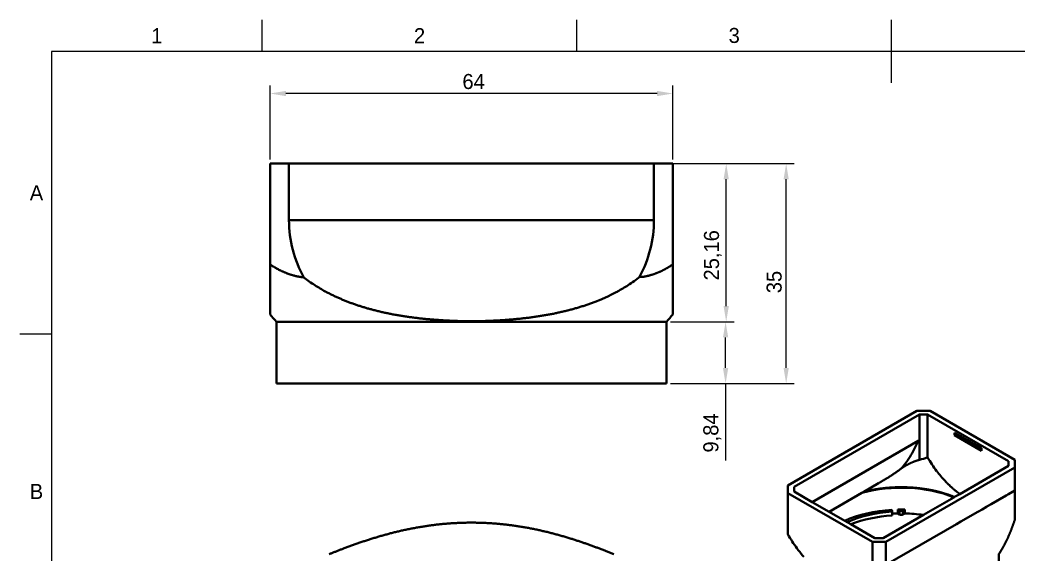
# Model space of a CAD drawing. Header units: millimetres. Extents: x 15 to 292, y 5 to 205.
# Drawn here: x 15 to 173.6, y 120 to 205 of the extents above; entities that cross this region are included whole.
import ezdxf

# ---------------------------------------------------------------- set-up
doc = ezdxf.new("R2010")
doc.units = ezdxf.units.MM
for name, color, linetype in [('Annotations', 7, 'Continuous'), ('Border', 7, 'Continuous'), ('Geometries', 7, 'Continuous')]:
    doc.layers.add(name, color=color, linetype=linetype)
doc.styles.add('Shapr0', font='txt', dxfattribs={"height": 2.3925})
doc.styles.add('Shapr7', font='txt', dxfattribs={"height": 2.3925})
doc.dimstyles.new('ISO-25', dxfattribs={"dimtxt": 2.5, "dimasz": 2.5, "dimexe": 1.25, "dimexo": 0.625, "dimtad": 1, "dimtxsty": 'Standard', "dimcen": 2.5, "dimadec": 0, "dimazin": 0, "dimtfac": 1, "dimtmove": 0, "dimatfit": 3, "dimfxl": 1, "dimarcsym": 0})

# ---------------------------------------------------------------- blocks, each defined once
blk = doc.blocks.new('*D2')
at = {"layer": 'Annotations', "color": 0, "linetype": 'Continuous', "lineweight": 15}
for p, q in [((54.75, 182.78), (54.75, 194.55)), ((118.75, 182.78), (118.75, 194.55)), ((116.25, 193.3), (57.25, 193.3))]:
    blk.add_line(p, q, dxfattribs=at)
at = {"layer": 'Annotations', "color": 0}
for points in [[(57.25, 193.71), (57.25, 192.88), (54.75, 193.3)], [(116.25, 192.88), (116.25, 193.71), (118.75, 193.3)]]:
    blk.add_solid(points, dxfattribs=at)
at = {"layer": 'Defpoints', "color": 0}
for p in [(54.75, 193.3), (54.75, 182.15), (118.75, 182.15)]:
    blk.add_point(p, dxfattribs=at)
at = {"layer": 'Annotations', "color": 0, "lineweight": 15, "insert": (87.09, 195.19), "char_height": 2.393, "attachment_point": 5, "style": 'Shapr7'}
blk.add_mtext('\\A1;64', dxfattribs=at)
blk = doc.blocks.new('*D3')
at = {"layer": 'Annotations', "color": 0, "linetype": 'Continuous', "lineweight": 15}
for p, q in [((116.38, 182.15), (138.01, 182.15)), ((136.76, 149.65), (136.76, 179.65)), ((118.38, 147.15), (138.01, 147.15))]:
    blk.add_line(p, q, dxfattribs=at)
at = {"layer": 'Annotations', "color": 0}
for points in [[(137.17, 179.65), (136.34, 179.65), (136.76, 182.15)], [(136.34, 149.65), (137.17, 149.65), (136.76, 147.15)]]:
    blk.add_solid(points, dxfattribs=at)
at = {"layer": 'Defpoints', "color": 0}
for p in [(115.75, 182.15), (136.76, 182.15), (117.75, 147.15)]:
    blk.add_point(p, dxfattribs=at)
at = {"layer": 'Annotations', "color": 0, "lineweight": 15, "insert": (134.86, 163.31), "char_height": 2.393, "attachment_point": 5, "rotation": 90, "style": 'Shapr7'}
blk.add_mtext('\\A1;35', dxfattribs=at)
blk = doc.blocks.new('*D4')
at = {"layer": 'Annotations', "color": 0, "linetype": 'Continuous', "lineweight": 15}
for p, q in [((118.37, 156.99), (128.38, 156.99)), ((127.13, 149.65), (127.13, 154.49)), ((118.37, 147.15), (128.38, 147.15)), ((127.13, 147.15), (127.13, 134.9))]:
    blk.add_line(p, q, dxfattribs=at)
at = {"layer": 'Annotations', "color": 0}
for points in [[(127.55, 154.49), (126.71, 154.49), (127.13, 156.99)], [(126.71, 149.65), (127.55, 149.65), (127.13, 147.15)]]:
    blk.add_solid(points, dxfattribs=at)
at = {"layer": 'Defpoints', "color": 0}
for p in [(117.75, 156.99), (127.13, 156.99), (117.75, 147.15)]:
    blk.add_point(p, dxfattribs=at)
at = {"layer": 'Annotations', "color": 0, "lineweight": 15, "insert": (125.01, 139.3), "char_height": 2.393, "attachment_point": 5, "rotation": 90, "style": 'Shapr7'}
blk.add_mtext('\\A1;9,84', dxfattribs=at)
blk = doc.blocks.new('*D5')
at = {"layer": 'Annotations', "color": 0, "linetype": 'Continuous', "lineweight": 15}
for p, q in [((119.38, 182.15), (128.48, 182.15)), ((127.23, 159.49), (127.23, 179.65)), ((118.37, 156.99), (128.48, 156.99))]:
    blk.add_line(p, q, dxfattribs=at)
at = {"layer": 'Annotations', "color": 0}
for points in [[(127.65, 179.65), (126.81, 179.65), (127.23, 182.15)], [(126.81, 159.49), (127.65, 159.49), (127.23, 156.99)]]:
    blk.add_solid(points, dxfattribs=at)
at = {"layer": 'Defpoints', "color": 0}
for p in [(118.75, 182.15), (127.23, 182.15), (117.75, 156.99)]:
    blk.add_point(p, dxfattribs=at)
at = {"layer": 'Annotations', "color": 0, "lineweight": 15, "insert": (125.11, 167.56), "char_height": 2.393, "attachment_point": 5, "rotation": 90, "style": 'Shapr7'}
blk.add_mtext('\\A1;25,16', dxfattribs=at)

msp = doc.modelspace()

# ---------------------------------------------------------------- linework, layer by layer
at = {"layer": 'Border', "linetype": 'Continuous', "lineweight": 15}
for p, q in [((53.5, 200), (53.5, 205)), ((103.5, 200), (103.5, 205)), ((153.5, 195), (153.5, 205)), ((287, 200), (20, 200)), ((20, 200), (20, 10)), ((20, 155), (15, 155))]:
    msp.add_line(p, q, dxfattribs=at)
at = {"layer": 'Geometries', "linetype": 'Continuous', "lineweight": 40}
for p, q in [((54.75, 166.12), (54.75, 182.15)), ((54.75, 182.15), (57.75, 182.15)), ((57.75, 182.15), (57.75, 173.15)), ((115.75, 182.15), (57.75, 182.15)), ((115.75, 173.151), (115.75, 182.15)), ((115.75, 182.15), (118.75, 182.15)), ((118.75, 166.121), (118.75, 182.15)), ((57.75, 173.15), (58.578, 173.15)), ((86.798, 173.15), (58.578, 173.15)), ((114.922, 173.151), (86.798, 173.15)), ((115.75, 173.151), (114.922, 173.151)), ((54.75, 166.073), (54.75, 166.12)), ((54.75, 165.955), (54.75, 166.073)), ((54.75, 162.737), (54.75, 165.955)), ((118.749, 166.12), (118.749, 166.073)), ((118.749, 166.073), (118.749, 166.014)), ((118.749, 166.014), (118.749, 165.955)), ((118.75, 165.054), (118.75, 165.956)), ((118.75, 164.775), (118.75, 165.054)), ((113.445, 164.151), (113.524, 164.151)), ((113.524, 164.151), (114.131, 164.151)), ((114.186, 164.161), (114.131, 164.151)), ((114.186, 164.161), (114.186, 164.161)), ((118.75, 163.403), (118.75, 164.775)), ((118.75, 163.297), (118.75, 163.403)), ((54.75, 160.22), (54.75, 162.737)), ((61.863, 162.805), (61.861, 162.806)), ((63.527, 161.818), (63.525, 161.819)), ((109.976, 161.82), (109.974, 161.819)), ((111.637, 162.805), (111.635, 162.804)), ((118.75, 163.017), (118.75, 163.297)), ((118.75, 163.016), (118.75, 162.737)), ((118.75, 162.737), (118.75, 160.22)), ((54.75, 159.319), (54.75, 160.22)), ((118.75, 159.32), (118.75, 160.221)), ((54.75, 159.312), (54.75, 159.315)), ((54.75, 158.689), (54.75, 159.312)), ((54.75, 158.554), (54.75, 158.689)), ((118.749, 159.312), (118.749, 159.317)), ((118.749, 158.689), (118.749, 159.099)), ((118.749, 158.554), (118.749, 158.689)), ((118.75, 159.1), (118.75, 159.313)), ((54.75, 158.15), (54.75, 158.554)), ((83.808, 157.15), (83.807, 157.15)), ((89.692, 157.15), (89.691, 157.15)), ((64.435, 156.993), (55.75, 156.992)), ((55.75, 147.15), (55.75, 156.992)), ((64.87, 156.993), (64.435, 156.993)), ((117.75, 156.993), (64.87, 156.993)), ((117.75, 147.15), (117.75, 156.993)), ((55.75, 147.15), (117.75, 147.15)), ((137.017, 130.969), (157.523, 142.808)), ((159.644, 142.808), (157.523, 142.808)), ((159.644, 142.808), (173.079, 135.052)), ((138.017, 130.73), (157.937, 142.231)), ((157.937, 138.149), (157.937, 142.231)), ((157.937, 142.231), (159.23, 142.231)), ((159.23, 135.432), (159.23, 142.231)), ((159.23, 142.231), (172.079, 134.812)), ((140.906, 128.316), (157.728, 138.028)), ((157.728, 138.028), (157.937, 138.149)), ((157.937, 135.024), (157.937, 138.149)), ((163.533, 139.338), (163.533, 138.93)), ((163.71, 139.236), (163.533, 139.338)), ((163.533, 138.93), (163.71, 139.236)), ((167.776, 136.48), (163.533, 138.93)), ((167.776, 136.889), (163.71, 139.236)), ((167.776, 136.889), (167.776, 136.48)), ((173.079, 133.827), (173.079, 135.052)), ((173.079, 133.827), (152.573, 121.988)), ((160.658, 133.242), (160.692, 133.222)), ((172.079, 134.066), (164.334, 129.594)), ((172.079, 134.812), (172.079, 134.066)), ((173.079, 130.153), (173.079, 133.827)), ((137.017, 130.969), (137.017, 129.744)), ((138.017, 129.984), (138.017, 130.73)), ((149.086, 129.943), (151.446, 131.305)), ((173.079, 130.153), (172.079, 129.576)), ((173.079, 130.153), (173.079, 125.818)), ((150.452, 121.988), (137.017, 129.744)), ((137.017, 129.744), (137.017, 123.2)), ((140.906, 128.316), (138.017, 129.984)), ((143.587, 126.768), (148.802, 129.779)), ((148.802, 129.779), (149.086, 129.943)), ((163.416, 129.064), (158.561, 126.261)), ((163.516, 129.122), (163.416, 129.064)), ((164.334, 129.594), (163.516, 129.122)), ((171.742, 129.381), (169.311, 127.977)), ((172.079, 129.576), (171.742, 129.381)), ((143.587, 126.768), (140.906, 128.316)), ((153.547, 127.077), (153.582, 126.789)), ((154.499, 127.116), (154.499, 126.504)), ((154.499, 127.116), (154.787, 126.955)), ((154.787, 126.343), (154.787, 126.955)), ((155.313, 126.958), (155.588, 127.116)), ((155.313, 126.958), (155.313, 126.345)), ((155.588, 127.116), (155.588, 126.504)), ((167.878, 127.15), (167.337, 126.838)), ((168.603, 127.568), (167.878, 127.15)), ((168.665, 127.604), (168.603, 127.568)), ((169.311, 127.977), (168.665, 127.604)), ((146.072, 125.333), (143.587, 126.768)), ((146.428, 125.127), (146.072, 125.333)), ((158.561, 126.261), (152.159, 122.565)), ((153.582, 126.789), (153.582, 126.467)), ((153.582, 126.467), (153.582, 126.177)), ((154.499, 126.504), (154.787, 126.343)), ((155.313, 126.345), (155.588, 126.504)), ((167.237, 126.78), (164.502, 125.201)), ((167.337, 126.838), (167.237, 126.78)), ((173.079, 125.818), (173.079, 125.538)), ((173.079, 125.538), (173.107, 125.554)), ((147.04, 124.774), (146.428, 125.127)), ((150.866, 122.565), (147.04, 124.774)), ((152.573, 118.313), (163.825, 124.809)), ((164.502, 125.201), (163.825, 124.809)), ((152.159, 122.565), (150.866, 122.565)), ((150.452, 115.443), (150.452, 121.988)), ((150.452, 121.988), (152.573, 121.988)), ((152.573, 121.988), (152.573, 118.313)), ((170.548, 118.109), (170.548, 120.042))]:
    msp.add_line(p, q, dxfattribs=at)
at = {"layer": 'Geometries', "linetype": 'Continuous', "lineweight": 40, "flags": 128}
for points in [[(60.037, 164.05), (59.961, 164.059), (59.884, 164.069), (59.807, 164.079), (59.73, 164.09), (59.653, 164.102), (59.577, 164.114), (59.5, 164.127), (59.423, 164.14), (59.346, 164.154), (59.269, 164.168), (59.193, 164.183), (59.116, 164.199), (59.039, 164.215), (58.963, 164.232), (58.886, 164.249), (58.81, 164.267), (58.734, 164.285), (58.658, 164.304), (58.581, 164.324), (58.505, 164.344), (58.43, 164.365), (58.354, 164.386), (58.278, 164.408), (58.202, 164.43), (58.126, 164.453), (58.051, 164.477), (57.975, 164.501), (57.899, 164.526), (57.824, 164.551), (57.749, 164.577), (57.674, 164.603), (57.599, 164.63), (57.524, 164.657), (57.449, 164.685), (57.375, 164.714), (57.3, 164.743), (57.226, 164.772), (57.151, 164.803), (57.077, 164.833), (57.003, 164.865), (56.929, 164.897), (56.855, 164.929), (56.781, 164.962), (56.707, 164.996), (56.629, 165.032), (56.55, 165.069), (56.472, 165.106), (56.395, 165.145), (56.317, 165.183), (56.239, 165.223), (56.162, 165.263), (56.085, 165.303), (56.008, 165.345), (55.931, 165.386), (55.854, 165.429), (55.777, 165.472), (55.701, 165.516), (55.624, 165.56), (55.548, 165.605), (55.467, 165.654), (55.387, 165.703), (55.306, 165.752), (55.226, 165.803), (55.146, 165.854), (55.067, 165.906), (54.987, 165.958), (54.908, 166.011), (54.829, 166.065), (54.75, 166.12)], [(118.75, 166.121), (118.679, 166.072), (118.607, 166.023), (118.536, 165.975), (118.464, 165.927), (118.392, 165.88), (118.32, 165.833), (118.247, 165.787), (118.175, 165.742), (118.102, 165.697), (118.029, 165.653), (117.956, 165.609), (117.883, 165.565), (117.809, 165.522), (117.735, 165.48), (117.661, 165.439), (117.587, 165.398), (117.513, 165.357), (117.439, 165.317), (117.365, 165.278), (117.291, 165.239), (117.216, 165.201), (117.141, 165.164), (117.066, 165.126), (116.991, 165.09), (116.916, 165.054), (116.841, 165.019), (116.765, 164.984), (116.689, 164.95), (116.613, 164.916), (116.537, 164.883), (116.461, 164.851), (116.385, 164.819), (116.309, 164.787), (116.233, 164.757), (116.156, 164.727), (116.08, 164.697), (116.003, 164.668), (115.926, 164.64), (115.849, 164.612), (115.772, 164.585), (115.695, 164.558), (115.618, 164.532), (115.54, 164.507), (115.463, 164.482), (115.385, 164.458), (115.302, 164.432), (115.219, 164.408), (115.136, 164.384), (115.053, 164.361), (114.97, 164.338), (114.886, 164.317), (114.803, 164.295), (114.719, 164.275), (114.636, 164.255), (114.552, 164.236), (114.468, 164.218), (114.384, 164.2), (114.3, 164.183), (114.215, 164.166), (114.186, 164.161)], [(60.115, 164.041), (60.038, 164.05), (60.037, 164.05)], [(81.703, 157.258), (81.621, 157.263), (81.443, 157.275), (81.265, 157.288), (81.087, 157.301), (80.91, 157.314), (80.741, 157.327), (80.573, 157.341), (80.405, 157.355), (80.237, 157.369), (80.069, 157.384), (79.901, 157.399), (79.733, 157.414), (79.565, 157.43), (79.398, 157.447), (79.23, 157.463), (79.063, 157.481), (78.896, 157.498), (78.729, 157.516), (78.562, 157.535), (78.395, 157.554), (78.228, 157.573), (78.061, 157.593), (77.894, 157.613), (77.727, 157.634), (77.56, 157.655), (77.395, 157.676), (77.229, 157.698), (77.063, 157.721), (76.898, 157.743), (76.733, 157.767), (76.568, 157.79), (76.403, 157.815), (76.238, 157.839), (76.074, 157.864), (75.909, 157.89), (75.745, 157.916), (75.581, 157.943), (75.418, 157.97), (75.254, 157.997), (75.091, 158.025), (74.927, 158.054), (74.763, 158.083), (74.599, 158.112), (74.436, 158.143), (74.273, 158.173), (74.111, 158.204), (73.949, 158.236), (73.787, 158.268), (73.626, 158.3), (73.464, 158.333), (73.303, 158.367), (73.142, 158.401), (72.981, 158.435), (72.821, 158.47), (72.661, 158.506), (72.501, 158.542), (72.341, 158.579), (72.182, 158.616), (72.022, 158.654), (71.863, 158.693), (71.704, 158.732), (71.544, 158.772), (71.386, 158.812), (71.227, 158.853), (71.068, 158.894), (70.928, 158.931), (70.787, 158.969), (70.647, 159.008), (70.507, 159.046), (70.368, 159.085), (70.228, 159.125), (70.089, 159.165), (69.95, 159.206), (69.811, 159.247), (69.673, 159.289), (69.534, 159.331), (69.396, 159.373), (69.258, 159.416), (69.121, 159.46), (68.983, 159.504), (68.846, 159.549), (68.709, 159.594), (68.572, 159.64), (68.435, 159.686), (68.298, 159.733), (68.161, 159.78), (68.025, 159.828), (67.889, 159.877), (67.753, 159.926), (67.618, 159.976), (67.483, 160.026), (67.348, 160.076), (67.214, 160.127), (67.08, 160.179), (66.946, 160.231), (66.812, 160.284), (66.679, 160.337), (66.546, 160.391), (66.413, 160.445), (66.28, 160.501), (66.148, 160.556), (66.016, 160.613), (65.884, 160.669), (65.752, 160.727), (65.622, 160.785), (65.491, 160.843), (65.36, 160.903), (65.23, 160.962), (65.101, 161.023), (64.971, 161.084), (64.842, 161.145), (64.713, 161.207), (64.585, 161.27), (64.457, 161.334), (64.328, 161.398), (64.201, 161.463), (64.073, 161.528), (63.946, 161.594), (63.819, 161.661), (63.701, 161.724), (63.583, 161.788), (63.527, 161.818)], [(109.974, 161.819), (109.875, 161.766), (109.765, 161.707), (109.656, 161.648), (109.546, 161.591), (109.435, 161.533), (109.325, 161.476), (109.214, 161.42), (109.102, 161.364), (108.991, 161.308), (108.879, 161.253), (108.767, 161.199), (108.65, 161.142), (108.532, 161.086), (108.414, 161.03), (108.296, 160.975), (108.177, 160.92), (108.058, 160.866), (107.939, 160.813), (107.82, 160.76), (107.7, 160.707), (107.581, 160.655), (107.46, 160.603), (107.34, 160.552), (107.219, 160.501), (107.098, 160.451), (106.977, 160.401), (106.834, 160.343), (106.69, 160.285), (106.546, 160.228), (106.402, 160.172), (106.257, 160.116), (106.112, 160.062), (105.967, 160.007), (105.821, 159.954), (105.675, 159.9), (105.529, 159.848), (105.382, 159.796), (105.235, 159.745), (105.088, 159.695), (104.941, 159.645), (104.793, 159.595), (104.645, 159.546), (104.496, 159.498), (104.346, 159.45), (104.197, 159.403), (104.047, 159.356), (103.898, 159.31), (103.748, 159.265), (103.598, 159.221), (103.448, 159.177), (103.298, 159.133), (103.147, 159.09), (102.996, 159.048), (102.845, 159.006), (102.694, 158.965), (102.542, 158.924), (102.39, 158.884), (102.238, 158.844), (102.086, 158.805), (101.933, 158.766), (101.78, 158.728), (101.626, 158.691), (101.472, 158.653), (101.318, 158.617), (101.164, 158.581), (101.009, 158.545), (100.855, 158.51), (100.701, 158.476), (100.546, 158.442), (100.391, 158.408), (100.236, 158.375), (100.081, 158.343), (99.925, 158.311), (99.77, 158.279), (99.614, 158.248), (99.458, 158.218), (99.302, 158.188), (99.145, 158.158), (98.989, 158.129), (98.832, 158.1), (98.675, 158.072), (98.517, 158.044), (98.359, 158.017), (98.201, 157.99), (98.042, 157.963), (97.884, 157.937), (97.714, 157.91), (97.545, 157.883), (97.375, 157.857), (97.205, 157.831), (97.035, 157.806), (96.864, 157.781), (96.694, 157.757), (96.523, 157.733), (96.352, 157.709), (96.181, 157.687), (96.01, 157.664), (95.839, 157.642), (95.667, 157.621), (95.495, 157.6), (95.323, 157.579), (95.151, 157.559), (94.978, 157.539), (94.805, 157.52), (94.631, 157.501), (94.458, 157.483), (94.294, 157.466), (94.129, 157.45), (93.965, 157.434), (93.8, 157.418), (93.636, 157.402), (93.471, 157.388), (93.306, 157.373), (93.141, 157.359), (92.976, 157.345), (92.811, 157.332), (92.645, 157.319), (92.48, 157.306), (92.314, 157.294), (92.149, 157.282), (91.983, 157.27), (91.817, 157.259)], [(118.749, 158.15), (118.749, 158.156), (118.749, 158.172), (118.749, 158.198), (118.749, 158.234), (118.749, 158.28), (118.749, 158.334), (118.749, 158.398), (118.749, 158.471), (118.749, 158.554)], [(155.003, 133.615), (155.022, 133.636), (155.04, 133.656), (155.059, 133.677), (155.078, 133.698), (155.097, 133.719), (155.116, 133.74), (155.135, 133.761), (155.154, 133.783), (155.173, 133.805), (155.192, 133.827), (155.212, 133.849), (155.231, 133.872), (155.254, 133.899), (155.277, 133.925), (155.3, 133.953), (155.323, 133.98), (155.346, 134.007), (155.369, 134.035), (155.392, 134.063), (155.415, 134.092), (155.438, 134.12), (155.461, 134.149), (155.485, 134.178), (155.508, 134.207), (155.532, 134.237), (155.555, 134.267), (155.579, 134.296), (155.602, 134.326), (155.626, 134.357), (155.649, 134.387), (155.672, 134.418), (155.696, 134.448), (155.719, 134.479), (155.743, 134.51), (155.766, 134.542), (155.789, 134.573), (155.813, 134.605), (155.836, 134.637), (155.86, 134.669), (155.883, 134.701), (155.907, 134.734), (155.93, 134.767), (155.954, 134.799), (155.977, 134.832), (156, 134.865), (156.023, 134.898), (156.047, 134.932), (156.076, 134.974), (156.105, 135.016), (156.134, 135.058), (156.162, 135.101), (156.191, 135.144), (156.22, 135.187), (156.249, 135.23), (156.278, 135.274), (156.302, 135.312), (156.327, 135.351), (156.352, 135.389), (156.377, 135.428), (156.399, 135.462)], [(157.937, 135.024), (157.904, 135.017), (157.872, 135.009), (157.839, 135), (157.806, 134.992), (157.774, 134.983), (157.733, 134.972), (157.693, 134.96), (157.652, 134.948), (157.612, 134.936), (157.571, 134.923), (157.531, 134.91), (157.491, 134.897), (157.45, 134.884), (157.402, 134.867), (157.355, 134.851), (157.307, 134.833), (157.259, 134.816), (157.211, 134.798), (157.164, 134.78), (157.117, 134.762), (157.069, 134.743), (157.022, 134.724), (156.975, 134.705), (156.928, 134.686), (156.881, 134.666), (156.834, 134.646), (156.787, 134.626), (156.741, 134.606), (156.694, 134.585), (156.647, 134.564), (156.601, 134.543), (156.555, 134.522), (156.508, 134.5), (156.46, 134.477), (156.411, 134.454), (156.362, 134.431), (156.314, 134.407), (156.265, 134.383), (156.217, 134.358), (156.169, 134.334), (156.121, 134.309), (156.073, 134.284), (156.025, 134.259), (155.981, 134.235), (155.937, 134.211), (155.893, 134.187), (155.849, 134.162), (155.805, 134.138), (155.762, 134.113), (155.718, 134.088), (155.675, 134.063), (155.632, 134.037), (155.589, 134.011), (155.546, 133.985), (155.504, 133.958), (155.461, 133.932), (155.419, 133.905), (155.377, 133.877), (155.335, 133.85), (155.293, 133.822), (155.252, 133.794), (155.216, 133.769), (155.18, 133.744), (155.144, 133.719), (155.109, 133.693), (155.073, 133.668), (155.038, 133.642), (155.003, 133.615)], [(151.446, 131.305), (151.487, 131.329), (151.554, 131.368), (151.621, 131.407), (151.688, 131.446), (151.754, 131.485), (151.821, 131.524), (151.888, 131.563), (151.955, 131.602), (152.021, 131.642), (152.088, 131.682), (152.155, 131.721), (152.221, 131.761), (152.288, 131.801), (152.354, 131.841), (152.421, 131.882), (152.487, 131.922), (152.554, 131.963), (152.621, 132.004), (152.687, 132.045), (152.754, 132.086), (152.821, 132.128), (152.887, 132.169), (152.946, 132.206), (153.006, 132.243), (153.065, 132.281), (153.124, 132.318), (153.183, 132.356), (153.242, 132.394), (153.3, 132.431), (153.359, 132.469), (153.418, 132.507), (153.477, 132.546), (153.535, 132.584), (153.594, 132.623), (153.652, 132.661), (153.711, 132.7), (153.769, 132.739), (153.827, 132.778), (153.886, 132.817), (153.944, 132.857), (154.002, 132.897), (154.06, 132.936), (154.119, 132.977), (154.177, 133.017), (154.235, 133.057), (154.293, 133.098), (154.352, 133.14), (154.412, 133.182), (154.472, 133.225), (154.531, 133.267), (154.591, 133.31), (154.65, 133.353), (154.709, 133.396), (154.768, 133.44), (154.827, 133.483), (154.886, 133.527), (154.945, 133.571), (155.003, 133.615)], [(162.015, 131.67), (162.058, 131.625), (162.1, 131.581), (162.143, 131.536), (162.185, 131.492), (162.228, 131.448), (162.271, 131.404), (162.314, 131.36), (162.361, 131.313), (162.408, 131.265), (162.456, 131.218), (162.503, 131.17), (162.551, 131.124), (162.599, 131.077), (162.646, 131.031), (162.694, 130.984), (162.742, 130.938), (162.79, 130.893), (162.838, 130.848), (162.885, 130.804), (162.933, 130.76), (162.98, 130.716), (163.029, 130.671), (163.077, 130.627), (163.126, 130.583), (163.174, 130.54), (163.223, 130.496), (163.271, 130.454), (163.319, 130.412), (163.367, 130.37), (163.415, 130.329), (163.465, 130.286), (163.514, 130.245), (163.563, 130.203), (163.613, 130.162), (163.662, 130.12), (163.712, 130.08), (163.761, 130.039)], [(163.516, 129.122), (163.487, 129.133), (163.425, 129.158), (163.362, 129.184), (163.299, 129.208), (163.236, 129.233), (163.173, 129.257), (163.11, 129.281), (163.046, 129.305), (162.982, 129.329), (162.918, 129.353), (162.854, 129.376), (162.789, 129.399), (162.725, 129.422), (162.66, 129.445), (162.595, 129.468), (162.529, 129.49), (162.463, 129.513), (162.397, 129.535), (162.331, 129.557), (162.275, 129.575), (162.218, 129.594), (162.161, 129.612), (162.104, 129.63), (162.047, 129.648), (161.989, 129.666), (161.932, 129.684), (161.874, 129.701), (161.816, 129.719), (161.758, 129.736), (161.7, 129.753), (161.642, 129.77), (161.584, 129.787), (161.525, 129.804), (161.467, 129.82), (161.408, 129.836), (161.349, 129.853), (161.29, 129.869), (161.23, 129.885), (161.171, 129.901), (161.102, 129.919), (161.032, 129.937), (160.963, 129.955), (160.893, 129.972), (160.824, 129.99), (160.754, 130.007), (160.684, 130.024), (160.613, 130.04), (160.543, 130.057), (160.472, 130.073), (160.402, 130.089), (160.331, 130.105), (160.26, 130.121), (160.188, 130.136), (160.117, 130.152), (160.045, 130.167), (159.973, 130.182), (159.902, 130.196), (159.83, 130.211), (159.758, 130.225), (159.686, 130.239), (159.614, 130.253), (159.542, 130.266), (159.469, 130.279), (159.397, 130.292), (159.324, 130.305), (159.251, 130.318), (159.179, 130.33), (159.105, 130.343), (159.032, 130.355), (158.958, 130.367), (158.885, 130.378), (158.811, 130.39), (158.738, 130.401), (158.664, 130.412), (158.591, 130.422), (158.517, 130.433), (158.443, 130.443), (158.369, 130.453), (158.295, 130.463), (158.221, 130.472), (158.147, 130.482), (158.072, 130.491), (157.998, 130.5), (157.923, 130.509), (157.848, 130.517), (157.773, 130.525), (157.698, 130.533), (157.634, 130.54), (157.57, 130.547), (157.506, 130.553), (157.441, 130.559), (157.377, 130.565), (157.313, 130.571), (157.248, 130.577), (157.184, 130.582), (157.119, 130.588), (157.055, 130.593), (156.99, 130.598), (156.926, 130.603), (156.861, 130.608), (156.796, 130.612), (156.732, 130.617), (156.667, 130.621), (156.601, 130.625), (156.536, 130.629), (156.471, 130.633), (156.406, 130.636), (156.33, 130.64), (156.255, 130.644), (156.179, 130.647), (156.103, 130.651), (156.027, 130.654), (155.952, 130.657), (155.876, 130.659), (155.8, 130.661), (155.724, 130.664), (155.648, 130.666), (155.572, 130.667), (155.496, 130.669), (155.42, 130.67), (155.344, 130.671), (155.267, 130.672), (155.191, 130.672), (155.115, 130.673), (155.039, 130.673), (154.963, 130.672), (154.887, 130.672), (154.811, 130.671), (154.735, 130.671), (154.659, 130.67), (154.583, 130.668), (154.507, 130.667), (154.431, 130.665), (154.355, 130.663), (154.28, 130.661), (154.203, 130.659), (154.127, 130.656), (154.051, 130.653), (153.975, 130.65), (153.899, 130.647), (153.824, 130.643), (153.748, 130.639), (153.672, 130.635), (153.597, 130.631), (153.521, 130.627), (153.445, 130.622), (153.37, 130.617), (153.294, 130.612), (153.219, 130.607), (153.144, 130.601), (153.068, 130.595), (152.993, 130.589), (152.917, 130.583), (152.842, 130.576), (152.766, 130.57), (152.702, 130.564), (152.638, 130.558), (152.573, 130.551), (152.509, 130.545), (152.445, 130.538), (152.381, 130.532), (152.317, 130.525), (152.253, 130.518), (152.189, 130.51), (152.125, 130.503), (152.061, 130.495), (151.998, 130.488), (151.934, 130.48), (151.87, 130.472), (151.807, 130.464), (151.743, 130.455), (151.679, 130.447), (151.615, 130.438), (151.552, 130.429), (151.488, 130.42), (151.422, 130.41), (151.356, 130.4), (151.29, 130.39), (151.225, 130.38), (151.159, 130.37), (151.093, 130.359), (151.028, 130.349), (150.962, 130.338), (150.897, 130.327), (150.832, 130.316), (150.766, 130.304), (150.701, 130.293), (150.636, 130.281), (150.571, 130.269), (150.507, 130.257), (150.442, 130.245), (150.377, 130.232), (150.313, 130.22), (150.248, 130.207), (150.184, 130.194), (150.12, 130.181), (150.056, 130.168), (149.992, 130.154), (149.928, 130.141), (149.864, 130.127), (149.801, 130.113), (149.737, 130.099), (149.674, 130.085), (149.61, 130.07), (149.547, 130.055), (149.483, 130.04), (149.418, 130.025), (149.354, 130.01), (149.29, 129.994), (149.226, 129.978), (149.162, 129.962), (149.099, 129.946), (149.086, 129.943)], [(173.107, 125.554), (173.088, 125.493), (173.068, 125.433), (173.048, 125.373), (173.028, 125.313), (173.008, 125.253), (172.988, 125.193), (172.967, 125.134), (172.947, 125.074), (172.927, 125.015), (172.906, 124.956), (172.886, 124.896), (172.865, 124.837), (172.844, 124.778), (172.823, 124.719), (172.802, 124.661), (172.781, 124.602), (172.76, 124.544), (172.739, 124.486), (172.718, 124.428), (172.697, 124.37), (172.675, 124.312), (172.654, 124.254), (172.632, 124.197), (172.611, 124.14), (172.589, 124.082), (172.567, 124.025), (172.545, 123.968), (172.523, 123.911), (172.501, 123.855), (172.479, 123.798), (172.457, 123.742), (172.434, 123.686), (172.412, 123.63), (172.389, 123.574), (172.367, 123.518), (172.344, 123.462), (172.321, 123.407), (172.298, 123.352), (172.275, 123.296), (172.252, 123.241), (172.229, 123.186), (172.206, 123.132), (172.182, 123.077), (172.159, 123.022), (172.135, 122.968), (172.11, 122.911), (172.085, 122.855), (172.06, 122.798), (172.035, 122.742), (172.01, 122.686), (171.984, 122.63), (171.959, 122.574), (171.933, 122.519), (171.907, 122.463), (171.881, 122.408), (171.855, 122.353), (171.829, 122.298), (171.803, 122.243), (171.776, 122.188), (171.75, 122.134), (171.718, 122.07), (171.687, 122.006), (171.655, 121.942), (171.623, 121.879), (171.591, 121.816), (171.558, 121.753), (171.526, 121.69), (171.493, 121.628), (171.46, 121.565), (171.427, 121.503), (171.394, 121.442), (171.361, 121.38), (171.327, 121.319), (171.293, 121.258), (171.259, 121.197), (171.225, 121.136), (171.19, 121.075), (171.156, 121.015), (171.121, 120.955), (171.086, 120.895), (171.051, 120.835), (171.015, 120.776), (170.98, 120.717), (170.944, 120.659), (170.908, 120.6), (170.872, 120.542), (170.836, 120.484), (170.8, 120.426), (170.763, 120.369), (170.726, 120.311), (170.689, 120.254), (170.652, 120.198), (170.614, 120.141), (170.577, 120.085), (170.548, 120.042)], [(64.132, 120.018), (64.24, 120.062), (64.349, 120.107), (64.458, 120.151), (64.568, 120.195), (64.677, 120.239), (64.787, 120.283), (64.902, 120.33), (65.017, 120.376), (65.133, 120.421), (65.248, 120.467), (65.364, 120.513), (65.48, 120.559), (65.597, 120.605), (65.713, 120.65), (65.83, 120.696), (65.947, 120.741), (66.065, 120.787), (66.182, 120.832), (66.3, 120.877), (66.419, 120.923), (66.537, 120.968), (66.68, 121.022), (66.824, 121.076), (66.968, 121.13), (67.113, 121.184), (67.258, 121.238), (67.403, 121.291), (67.548, 121.345), (67.694, 121.398), (67.84, 121.451), (67.986, 121.503), (68.133, 121.556), (68.28, 121.608), (68.427, 121.66), (68.574, 121.712), (68.722, 121.764), (68.871, 121.815), (69.02, 121.867), (69.169, 121.918), (69.319, 121.969), (69.469, 122.019), (69.618, 122.069), (69.768, 122.119), (69.918, 122.169), (70.068, 122.218), (70.218, 122.267), (70.369, 122.315), (70.52, 122.364), (70.671, 122.412), (70.823, 122.46), (70.974, 122.507), (71.126, 122.554), (71.279, 122.601), (71.431, 122.647), (71.584, 122.693), (71.737, 122.739), (71.89, 122.785), (72.044, 122.83), (72.199, 122.875), (72.353, 122.92), (72.508, 122.964), (72.662, 123.008), (72.817, 123.051), (72.971, 123.094), (73.126, 123.137), (73.281, 123.179), (73.437, 123.221), (73.592, 123.262), (73.748, 123.303), (73.904, 123.344), (74.06, 123.384), (74.216, 123.424), (74.373, 123.463), (74.529, 123.502), (74.686, 123.541), (74.843, 123.579), (75.001, 123.617), (75.159, 123.654), (75.318, 123.691), (75.476, 123.728), (75.635, 123.764), (75.804, 123.802), (75.974, 123.84), (76.144, 123.877), (76.314, 123.914), (76.484, 123.95), (76.654, 123.985), (76.825, 124.02), (76.996, 124.055), (77.167, 124.089), (77.338, 124.122), (77.509, 124.155), (77.681, 124.187), (77.852, 124.219), (78.024, 124.25), (78.196, 124.281), (78.369, 124.311), (78.542, 124.341), (78.715, 124.37), (78.889, 124.398), (79.062, 124.426), (79.226, 124.452), (79.391, 124.477), (79.555, 124.502), (79.72, 124.526), (79.884, 124.55), (80.049, 124.573), (80.214, 124.596), (80.379, 124.618), (80.544, 124.64), (80.71, 124.661), (80.875, 124.681), (81.041, 124.701), (81.206, 124.72), (81.372, 124.739), (81.538, 124.758), (81.704, 124.775), (81.871, 124.793), (82.037, 124.809), (82.204, 124.825), (82.371, 124.841), (82.537, 124.856), (82.703, 124.87), (82.87, 124.884), (83.036, 124.897), (83.203, 124.91), (83.369, 124.922), (83.536, 124.933), (83.702, 124.944), (83.869, 124.955), (84.036, 124.964), (84.203, 124.974), (84.369, 124.982), (84.536, 124.99), (84.703, 124.998), (84.87, 125.005), (85.038, 125.011), (85.206, 125.017), (85.373, 125.022), (85.541, 125.026), (85.709, 125.03), (85.876, 125.034), (86.043, 125.036), (86.21, 125.038), (86.377, 125.04), (86.544, 125.041), (86.712, 125.042), (86.879, 125.041), (87.046, 125.041), (87.213, 125.039), (87.38, 125.037), (87.547, 125.035), (87.714, 125.032), (87.881, 125.028), (88.048, 125.024), (88.215, 125.019), (88.383, 125.014), (88.551, 125.008), (88.718, 125.001), (88.886, 124.994), (89.054, 124.986), (89.232, 124.977), (89.41, 124.967), (89.589, 124.957), (89.767, 124.946), (89.945, 124.935), (90.123, 124.922), (90.301, 124.909), (90.479, 124.896), (90.657, 124.882), (90.835, 124.867), (91.013, 124.851), (91.191, 124.835), (91.368, 124.818), (91.546, 124.801), (91.723, 124.783), (91.902, 124.764), (92.08, 124.745), (92.258, 124.725), (92.436, 124.704), (92.613, 124.682), (92.782, 124.662), (92.95, 124.64), (93.118, 124.618), (93.286, 124.596), (93.454, 124.573), (93.622, 124.549), (93.79, 124.525), (93.957, 124.5), (94.125, 124.475), (94.292, 124.449), (94.46, 124.422), (94.627, 124.396), (94.794, 124.368), (94.961, 124.34), (95.127, 124.311), (95.294, 124.282), (95.462, 124.253), (95.629, 124.222), (95.795, 124.192), (95.962, 124.16), (96.128, 124.129), (96.294, 124.096), (96.459, 124.064), (96.624, 124.03), (96.79, 123.997), (96.955, 123.962), (97.119, 123.928), (97.284, 123.893), (97.449, 123.857), (97.613, 123.821), (97.777, 123.784), (97.941, 123.747), (98.105, 123.709), (98.268, 123.671), (98.432, 123.633), (98.595, 123.594), (98.759, 123.554), (98.923, 123.514), (99.086, 123.473), (99.249, 123.432), (99.411, 123.391), (99.573, 123.349), (99.735, 123.307), (99.896, 123.265), (100.058, 123.222), (100.219, 123.179), (100.38, 123.135), (100.54, 123.091), (100.701, 123.046), (100.861, 123.001), (101.021, 122.956), (101.181, 122.91), (101.34, 122.864), (101.499, 122.817), (101.658, 122.77), (101.818, 122.723), (101.977, 122.675), (102.136, 122.627), (102.295, 122.578), (102.453, 122.529), (102.593, 122.486), (102.734, 122.442), (102.874, 122.397), (103.014, 122.353), (103.153, 122.308), (103.293, 122.263), (103.432, 122.218), (103.571, 122.172), (103.71, 122.126), (103.848, 122.08), (103.987, 122.034), (104.125, 121.987), (104.263, 121.941), (104.4, 121.894), (104.538, 121.847), (104.675, 121.799), (104.812, 121.752), (104.948, 121.704), (105.086, 121.656), (105.223, 121.607), (105.359, 121.559), (105.496, 121.51), (105.632, 121.461), (105.768, 121.411), (105.904, 121.362), (106.04, 121.312), (106.176, 121.262), (106.311, 121.212), (106.446, 121.162), (106.581, 121.111), (106.716, 121.061), (106.85, 121.01), (106.984, 120.959), (107.118, 120.908), (107.252, 120.857), (107.385, 120.806), (107.519, 120.754), (107.651, 120.703), (107.784, 120.651), (107.916, 120.599), (108.048, 120.548), (108.179, 120.496), (108.31, 120.444), (108.441, 120.392), (108.571, 120.34), (108.702, 120.288), (108.831, 120.236), (108.961, 120.183), (109.09, 120.131), (109.219, 120.079), (109.348, 120.026)], [(138.469, 120.968), (138.69, 120.673), (138.914, 120.384), (139.143, 120.1), (139.374, 119.822), (139.548, 119.62)]]:
    msp.add_lwpolyline(points, dxfattribs=at)
at = {"layer": 'Geometries', "linetype": 'Continuous', "lineweight": 40}
for centre, radius, start, end in [((75.058, 183.314), 24.387, 232.21256, 237.23793), ((98.48, 183.257), 24.318, 302.7527, 308.21517), ((76.163, 185.026), 26.425, 237.23639, 241.42766), ((97.322, 185.051), 26.453, 298.57818, 302.75699), ((86.75, 184.783), 41.633, 219.77021, 221.8755), ((86.609, 232.316), 75.218, 266.26059, 267.86492), ((86.749, 236.241), 79.145, 267.87063, 272.13052), ((86.893, 232.232), 75.134, 272.13535, 273.75792), ((86.749, 184.783), 41.633, 318.12587, 320.23135), ((142.337, 144.376), 16.649, 327.63069, 337.58729), ((155.2, 145.967), 11.28, 284.0463, 290.93609), ((178.188, 146.23), 21.818, 209.66418, 216.53363), ((177.53, 146.237), 21.282, 217.70229, 223.19377), ((173.838, 142.429), 15.971, 230.87645, 233.47935), ((156.8, 134.475), 22.771, 209.68047, 216.38507)]:
    msp.add_arc(centre, radius, start, end, dxfattribs=at)
for centre, major_axis, ratio, start_param, end_param in [((76.471, 173.15), (13.238, 13.238), 0.9999834, 2.3561945, 2.8643219), ((97.029, 173.15), (13.238, 13.238), 0.9999834, 4.9962992, 5.4977871), ((155.048, 122.192), (-14.55, 0), 0.5773503, 4.099669, 5.1560865), ((155.048, 118.722), (-14.55, 0), 0.5773503, 4.8157392, 5.3772203), ((155.048, 118.722), (-14.55, 0), 0.5773503, 4.6752686, 4.7501728), ((155.048, 127.111), (-0.375, 0), 0.5773503, 0.8026327, 2.3561945), ((155.048, 118.722), (-14.05, 0), 0.5773503, 4.8169629, 5.3729077), ((155.048, 118.109), (-14.05, 0), 0.5773503, 4.8169629, 5.3188986), ((155.048, 118.109), (-14.55, 0), 0.5773503, 4.7501728, 4.8133568), ((155.048, 126.498), (0.375, 0), 0.5773503, 3.9442254, 5.4977871), ((155.048, 118.109), (-14.55, 0), 0.5773503, 4.4685398, 4.6752686), ((155.048, 125.05), (18.08, 0), 0.5773551, 0.0482892, 0.0736282)]:
    msp.add_ellipse(centre, major_axis=major_axis, ratio=ratio, start_param=start_param, end_param=end_param, dxfattribs=at)

# ---------------------------------------------------------------- texts
at = {"layer": 'Border', "linetype": 'Continuous', "lineweight": 15, "char_height": 2.393, "width": 2.3925, "style": 'Shapr0'}
for s, insert, attachment_point in [('1', (36.75, 201.304), 8), ('2', (78.5, 201.304), 8), ('3', (128.5, 201.304), 8), ('A', (18.696, 177.5), 6), ('B', (18.696, 130), 6)]:
    msp.add_mtext(s, dxfattribs=dict(at, insert=insert, attachment_point=attachment_point))

# ---------------------------------------------------------------- dimensions: what is measured, and where the dimension line sits
at = {"layer": 'Annotations', "linetype": 'Continuous', "lineweight": 15}
for base, p1, p2, angle, picture, middle in [((54.75, 193.297), (118.75, 182.15), (54.75, 182.15), 180, '*D2', (87.086, 193.297)), ((136.755, 182.15), (117.75, 147.15), (115.75, 182.15), 90, '*D3', (136.755, 163.305)), ((127.23, 182.15), (117.75, 156.993), (118.75, 182.15), 90, '*D5', (127.23, 167.56)), ((127.13, 156.993), (117.75, 147.15), (117.75, 156.993), 90, '*D4', (127.13, 139.299))]:
    dim = msp.add_linear_dim(base=base, p1=p1, p2=p2, angle=angle, dimstyle='ISO-25', override={"dimscale": 1, "dimgap": 0.7, "dimdec": 2, "dimlfac": 1, "dimrnd": 0.01, "dimzin": 8, "dimdsep": 44, "dimtxsty": 'Shapr7', "dimse1": 0, "dimse2": 0, "dimadec": 2, "dimtol": 0, "dimlim": 0, "dimtp": 0, "dimtm": 0, "dimtfac": 0.6, "dimtdec": 8, "dimfrac": 2, "dimtolj": 1, "dimlwd": 15, "dimlwe": 15}, dxfattribs=at)
    dim.commit()
    dim.dimension.update_dxf_attribs({"geometry": picture, "text_midpoint": middle, "dimtype": 160})

doc.saveas('drawing.dxf')
